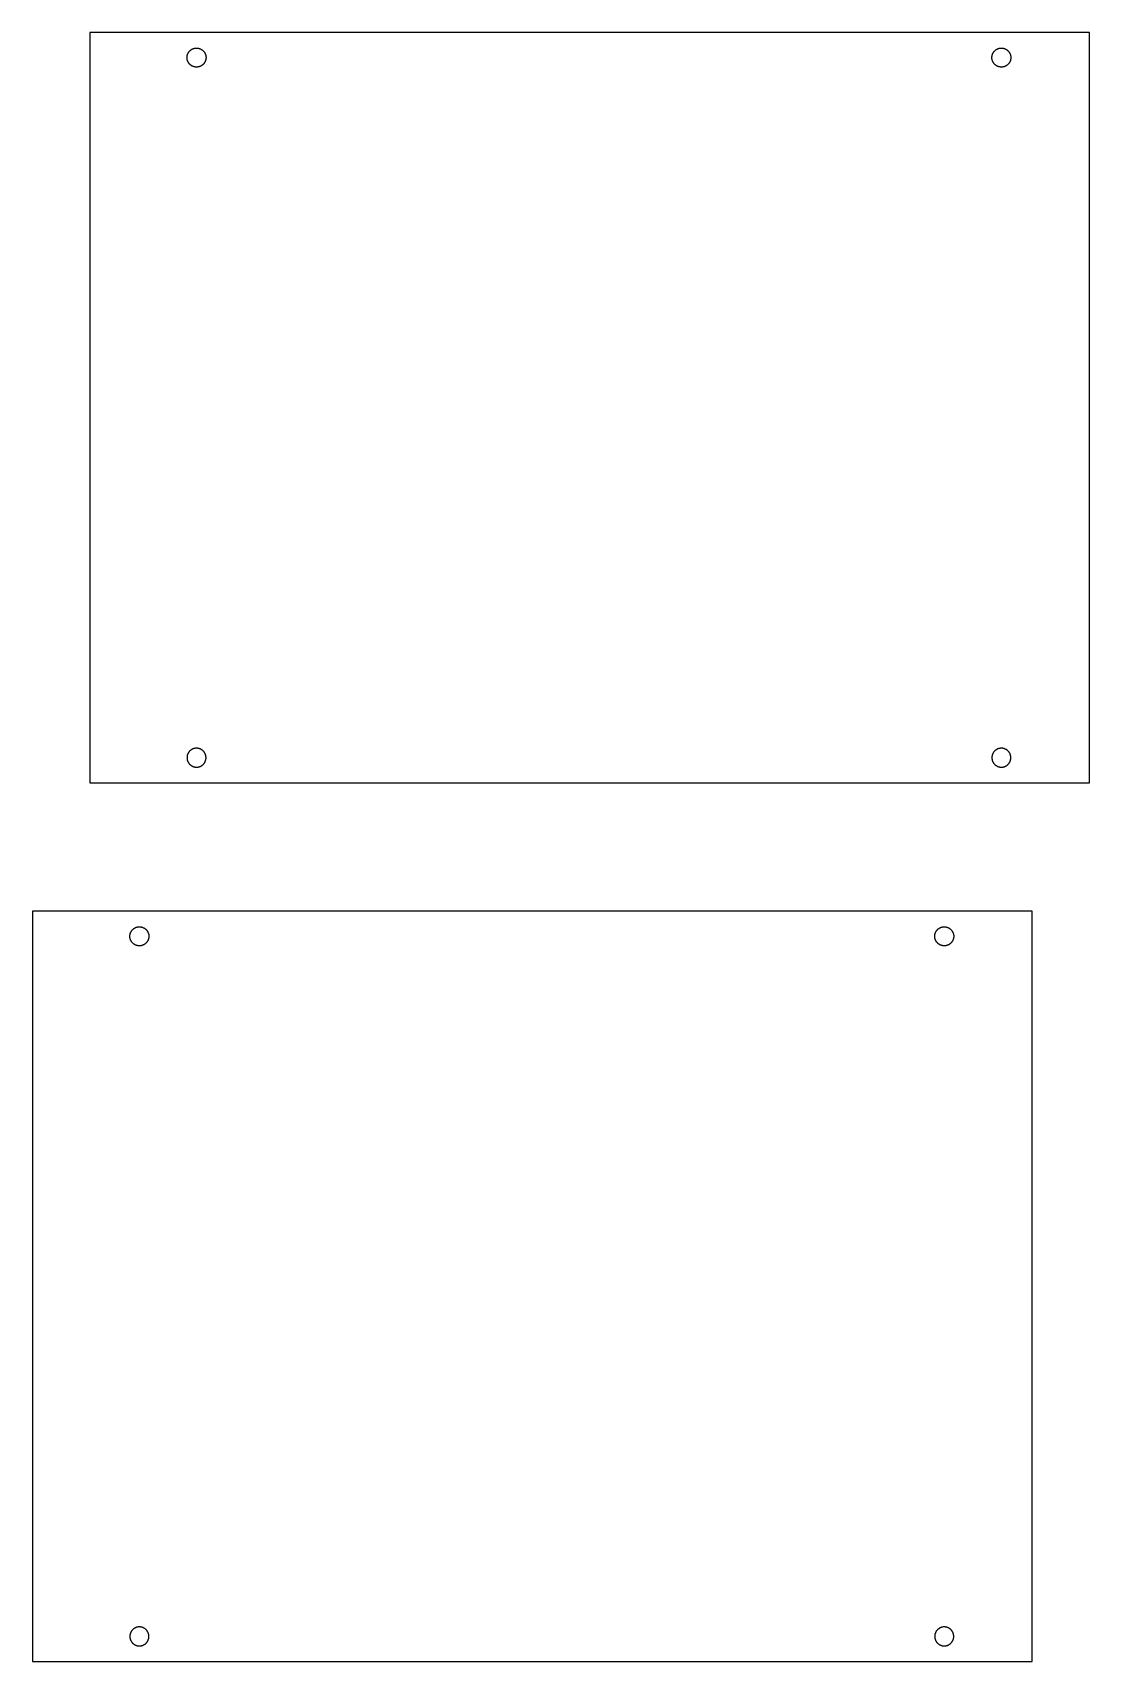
# Model space of a CAD drawing. Header units: inches. Extents: x -27.5 to 18.8, y -5.9 to 29.9.
# Drawn here: x -27.49 to -6.34, y -2.67 to 29.9 of the extents above; entities that cross this region are included whole.
import ezdxf

# ---------------------------------------------------------------- set-up
doc = ezdxf.new("R2010")
doc.units = ezdxf.units.IN
doc.header["$LTSCALE"] = 0.03937
doc.header["$MEASUREMENT"] = 0
doc.layers.add('Default', color=178, linetype='Continuous', true_color=0x000000)

msp = doc.modelspace()

# ---------------------------------------------------------------- linework, layer by layer
at = {"layer": 'Default'}
for points in [[(-26.345, 14.902), (-6.345, 14.902), (-6.345, 29.902), (-26.345, 29.902)], [(-24.018, 29.402), (-24.018, 29.395), (-24.018, 29.389), (-24.019, 29.382), (-24.02, 29.376), (-24.021, 29.369), (-24.022, 29.363), (-24.024, 29.356), (-24.025, 29.35), (-24.027, 29.344), (-24.029, 29.337), (-24.032, 29.331), (-24.034, 29.325), (-24.037, 29.319), (-24.04, 29.313), (-24.043, 29.307), (-24.047, 29.302), (-24.05, 29.296), (-24.054, 29.291), (-24.058, 29.286), (-24.062, 29.28), (-24.066, 29.275), (-24.071, 29.271), (-24.075, 29.266), (-24.08, 29.261), (-24.085, 29.257), (-24.09, 29.253), (-24.095, 29.249), (-24.101, 29.245), (-24.106, 29.241), (-24.112, 29.238), (-24.118, 29.235), (-24.124, 29.232), (-24.13, 29.229), (-24.136, 29.226), (-24.142, 29.224), (-24.148, 29.222), (-24.154, 29.22), (-24.161, 29.218), (-24.167, 29.216), (-24.174, 29.215), (-24.18, 29.214), (-24.187, 29.213), (-24.193, 29.213), (-24.2, 29.212), (-24.206, 29.212), (-24.213, 29.212), (-24.219, 29.212), (-24.226, 29.213), (-24.233, 29.214), (-24.239, 29.215), (-24.246, 29.216), (-24.252, 29.217), (-24.258, 29.219), (-24.265, 29.221), (-24.271, 29.223), (-24.277, 29.225), (-24.283, 29.228), (-24.289, 29.23), (-24.295, 29.233), (-24.301, 29.236), (-24.307, 29.24), (-24.312, 29.243), (-24.318, 29.247), (-24.323, 29.251), (-24.328, 29.255), (-24.333, 29.259), (-24.338, 29.264), (-24.343, 29.268), (-24.347, 29.273), (-24.352, 29.278), (-24.356, 29.283), (-24.36, 29.288), (-24.364, 29.294), (-24.368, 29.299), (-24.371, 29.305), (-24.374, 29.31), (-24.377, 29.316), (-24.38, 29.322), (-24.383, 29.328), (-24.385, 29.334), (-24.388, 29.34), (-24.39, 29.347), (-24.392, 29.353), (-24.393, 29.36), (-24.394, 29.366), (-24.396, 29.372), (-24.397, 29.379), (-24.397, 29.386), (-24.398, 29.392), (-24.398, 29.399), (-24.398, 29.405), (-24.398, 29.412), (-24.397, 29.418), (-24.397, 29.425), (-24.396, 29.432), (-24.394, 29.438), (-24.393, 29.445), (-24.392, 29.451), (-24.39, 29.457), (-24.388, 29.464), (-24.385, 29.47), (-24.383, 29.476), (-24.38, 29.482), (-24.377, 29.488), (-24.374, 29.494), (-24.371, 29.499), (-24.368, 29.505), (-24.364, 29.51), (-24.36, 29.516), (-24.356, 29.521), (-24.352, 29.526), (-24.347, 29.531), (-24.343, 29.536), (-24.338, 29.54), (-24.333, 29.545), (-24.328, 29.549), (-24.323, 29.553), (-24.318, 29.557), (-24.312, 29.561), (-24.307, 29.564), (-24.301, 29.568), (-24.295, 29.571), (-24.289, 29.574), (-24.283, 29.576), (-24.277, 29.579), (-24.271, 29.581), (-24.265, 29.583), (-24.258, 29.585), (-24.252, 29.587), (-24.246, 29.588), (-24.239, 29.589), (-24.233, 29.59), (-24.226, 29.591), (-24.219, 29.592), (-24.213, 29.592), (-24.206, 29.592), (-24.2, 29.592), (-24.193, 29.591), (-24.187, 29.591), (-24.18, 29.59), (-24.174, 29.589), (-24.167, 29.588), (-24.161, 29.586), (-24.154, 29.584), (-24.148, 29.582), (-24.142, 29.58), (-24.136, 29.578), (-24.13, 29.575), (-24.124, 29.572), (-24.118, 29.569), (-24.112, 29.566), (-24.106, 29.563), (-24.101, 29.559), (-24.095, 29.555), (-24.09, 29.551), (-24.085, 29.547), (-24.08, 29.543), (-24.075, 29.538), (-24.071, 29.533), (-24.066, 29.529), (-24.062, 29.524), (-24.058, 29.518), (-24.054, 29.513), (-24.05, 29.508), (-24.047, 29.502), (-24.043, 29.497), (-24.04, 29.491), (-24.037, 29.485), (-24.034, 29.479), (-24.032, 29.473), (-24.029, 29.467), (-24.027, 29.46), (-24.025, 29.454), (-24.024, 29.448), (-24.022, 29.441), (-24.021, 29.435), (-24.02, 29.428), (-24.019, 29.422), (-24.018, 29.415), (-24.018, 29.409)], [(-7.917, 29.402), (-7.917, 29.395), (-7.917, 29.389), (-7.918, 29.382), (-7.918, 29.376), (-7.919, 29.369), (-7.921, 29.363), (-7.922, 29.356), (-7.924, 29.35), (-7.926, 29.344), (-7.928, 29.337), (-7.93, 29.331), (-7.933, 29.325), (-7.936, 29.319), (-7.939, 29.313), (-7.942, 29.307), (-7.945, 29.302), (-7.949, 29.296), (-7.952, 29.291), (-7.956, 29.286), (-7.961, 29.28), (-7.965, 29.275), (-7.969, 29.271), (-7.974, 29.266), (-7.979, 29.261), (-7.984, 29.257), (-7.989, 29.253), (-7.994, 29.249), (-7.999, 29.245), (-8.005, 29.241), (-8.011, 29.238), (-8.016, 29.235), (-8.022, 29.232), (-8.028, 29.229), (-8.034, 29.226), (-8.04, 29.224), (-8.047, 29.222), (-8.053, 29.22), (-8.059, 29.218), (-8.066, 29.216), (-8.072, 29.215), (-8.079, 29.214), (-8.085, 29.213), (-8.092, 29.213), (-8.098, 29.212), (-8.105, 29.212), (-8.111, 29.212), (-8.118, 29.212), (-8.125, 29.213), (-8.131, 29.214), (-8.138, 29.215), (-8.144, 29.216), (-8.151, 29.217), (-8.157, 29.219), (-8.163, 29.221), (-8.17, 29.223), (-8.176, 29.225), (-8.182, 29.228), (-8.188, 29.23), (-8.194, 29.233), (-8.2, 29.236), (-8.205, 29.24), (-8.211, 29.243), (-8.216, 29.247), (-8.222, 29.251), (-8.227, 29.255), (-8.232, 29.259), (-8.237, 29.264), (-8.241, 29.268), (-8.246, 29.273), (-8.25, 29.278), (-8.255, 29.283), (-8.259, 29.288), (-8.263, 29.294), (-8.266, 29.299), (-8.27, 29.305), (-8.273, 29.31), (-8.276, 29.316), (-8.279, 29.322), (-8.282, 29.328), (-8.284, 29.334), (-8.286, 29.34), (-8.288, 29.347), (-8.29, 29.353), (-8.292, 29.36), (-8.293, 29.366), (-8.294, 29.372), (-8.295, 29.379), (-8.296, 29.386), (-8.296, 29.392), (-8.296, 29.399), (-8.296, 29.405), (-8.296, 29.412), (-8.296, 29.418), (-8.295, 29.425), (-8.294, 29.432), (-8.293, 29.438), (-8.292, 29.445), (-8.29, 29.451), (-8.288, 29.457), (-8.286, 29.464), (-8.284, 29.47), (-8.282, 29.476), (-8.279, 29.482), (-8.276, 29.488), (-8.273, 29.494), (-8.27, 29.499), (-8.266, 29.505), (-8.263, 29.51), (-8.259, 29.516), (-8.255, 29.521), (-8.25, 29.526), (-8.246, 29.531), (-8.241, 29.536), (-8.237, 29.54), (-8.232, 29.545), (-8.227, 29.549), (-8.222, 29.553), (-8.216, 29.557), (-8.211, 29.561), (-8.205, 29.564), (-8.2, 29.568), (-8.194, 29.571), (-8.188, 29.574), (-8.182, 29.576), (-8.176, 29.579), (-8.17, 29.581), (-8.163, 29.583), (-8.157, 29.585), (-8.151, 29.587), (-8.144, 29.588), (-8.138, 29.589), (-8.131, 29.59), (-8.125, 29.591), (-8.118, 29.592), (-8.111, 29.592), (-8.105, 29.592), (-8.098, 29.592), (-8.092, 29.591), (-8.085, 29.591), (-8.079, 29.59), (-8.072, 29.589), (-8.066, 29.588), (-8.059, 29.586), (-8.053, 29.584), (-8.047, 29.582), (-8.04, 29.58), (-8.034, 29.578), (-8.028, 29.575), (-8.022, 29.572), (-8.016, 29.569), (-8.011, 29.566), (-8.005, 29.563), (-7.999, 29.559), (-7.994, 29.555), (-7.989, 29.551), (-7.984, 29.547), (-7.979, 29.543), (-7.974, 29.538), (-7.969, 29.533), (-7.965, 29.529), (-7.961, 29.524), (-7.956, 29.518), (-7.952, 29.513), (-7.949, 29.508), (-7.945, 29.502), (-7.942, 29.497), (-7.939, 29.491), (-7.936, 29.485), (-7.933, 29.479), (-7.93, 29.473), (-7.928, 29.467), (-7.926, 29.46), (-7.924, 29.454), (-7.922, 29.448), (-7.921, 29.441), (-7.919, 29.435), (-7.918, 29.428), (-7.918, 29.422), (-7.917, 29.415), (-7.917, 29.409)], [(-24.018, 15.402), (-24.018, 15.409), (-24.018, 15.415), (-24.019, 15.422), (-24.02, 15.428), (-24.021, 15.435), (-24.022, 15.441), (-24.024, 15.448), (-24.025, 15.454), (-24.027, 15.46), (-24.029, 15.467), (-24.032, 15.473), (-24.034, 15.479), (-24.037, 15.485), (-24.04, 15.491), (-24.043, 15.497), (-24.047, 15.502), (-24.05, 15.508), (-24.054, 15.513), (-24.058, 15.518), (-24.062, 15.524), (-24.066, 15.529), (-24.071, 15.533), (-24.075, 15.538), (-24.08, 15.543), (-24.085, 15.547), (-24.09, 15.551), (-24.095, 15.555), (-24.101, 15.559), (-24.106, 15.563), (-24.112, 15.566), (-24.118, 15.569), (-24.124, 15.572), (-24.13, 15.575), (-24.136, 15.578), (-24.142, 15.58), (-24.148, 15.582), (-24.154, 15.584), (-24.161, 15.586), (-24.167, 15.588), (-24.174, 15.589), (-24.18, 15.59), (-24.187, 15.591), (-24.193, 15.591), (-24.2, 15.592), (-24.206, 15.592), (-24.213, 15.592), (-24.219, 15.592), (-24.226, 15.591), (-24.233, 15.59), (-24.239, 15.589), (-24.246, 15.588), (-24.252, 15.587), (-24.258, 15.585), (-24.265, 15.583), (-24.271, 15.581), (-24.277, 15.579), (-24.283, 15.576), (-24.289, 15.574), (-24.295, 15.571), (-24.301, 15.568), (-24.307, 15.564), (-24.312, 15.561), (-24.318, 15.557), (-24.323, 15.553), (-24.328, 15.549), (-24.333, 15.545), (-24.338, 15.54), (-24.343, 15.536), (-24.347, 15.531), (-24.352, 15.526), (-24.356, 15.521), (-24.36, 15.516), (-24.364, 15.51), (-24.368, 15.505), (-24.371, 15.499), (-24.374, 15.494), (-24.377, 15.488), (-24.38, 15.482), (-24.383, 15.476), (-24.385, 15.47), (-24.388, 15.464), (-24.39, 15.457), (-24.392, 15.451), (-24.393, 15.445), (-24.394, 15.438), (-24.396, 15.432), (-24.397, 15.425), (-24.397, 15.418), (-24.398, 15.412), (-24.398, 15.405), (-24.398, 15.399), (-24.398, 15.392), (-24.397, 15.386), (-24.397, 15.379), (-24.396, 15.372), (-24.394, 15.366), (-24.393, 15.36), (-24.392, 15.353), (-24.39, 15.347), (-24.388, 15.34), (-24.385, 15.334), (-24.383, 15.328), (-24.38, 15.322), (-24.377, 15.316), (-24.374, 15.31), (-24.371, 15.305), (-24.368, 15.299), (-24.364, 15.294), (-24.36, 15.288), (-24.356, 15.283), (-24.352, 15.278), (-24.347, 15.273), (-24.343, 15.268), (-24.338, 15.264), (-24.333, 15.259), (-24.328, 15.255), (-24.323, 15.251), (-24.318, 15.247), (-24.312, 15.243), (-24.307, 15.24), (-24.301, 15.236), (-24.295, 15.233), (-24.289, 15.23), (-24.283, 15.228), (-24.277, 15.225), (-24.271, 15.223), (-24.265, 15.221), (-24.258, 15.219), (-24.252, 15.217), (-24.246, 15.216), (-24.239, 15.215), (-24.233, 15.214), (-24.226, 15.213), (-24.219, 15.212), (-24.213, 15.212), (-24.206, 15.212), (-24.2, 15.212), (-24.193, 15.213), (-24.187, 15.213), (-24.18, 15.214), (-24.174, 15.215), (-24.167, 15.216), (-24.161, 15.218), (-24.154, 15.22), (-24.148, 15.222), (-24.142, 15.224), (-24.136, 15.226), (-24.13, 15.229), (-24.124, 15.232), (-24.118, 15.235), (-24.112, 15.238), (-24.106, 15.241), (-24.101, 15.245), (-24.095, 15.249), (-24.09, 15.253), (-24.085, 15.257), (-24.08, 15.261), (-24.075, 15.266), (-24.071, 15.271), (-24.066, 15.275), (-24.062, 15.28), (-24.058, 15.286), (-24.054, 15.291), (-24.05, 15.296), (-24.047, 15.302), (-24.043, 15.307), (-24.04, 15.313), (-24.037, 15.319), (-24.034, 15.325), (-24.032, 15.331), (-24.029, 15.337), (-24.027, 15.344), (-24.025, 15.35), (-24.024, 15.356), (-24.022, 15.363), (-24.021, 15.369), (-24.02, 15.376), (-24.019, 15.382), (-24.018, 15.389), (-24.018, 15.395)], [(-7.917, 15.402), (-7.917, 15.409), (-7.917, 15.415), (-7.918, 15.422), (-7.918, 15.428), (-7.919, 15.435), (-7.921, 15.441), (-7.922, 15.448), (-7.924, 15.454), (-7.926, 15.46), (-7.928, 15.467), (-7.93, 15.473), (-7.933, 15.479), (-7.936, 15.485), (-7.939, 15.491), (-7.942, 15.497), (-7.945, 15.502), (-7.949, 15.508), (-7.952, 15.513), (-7.956, 15.518), (-7.961, 15.524), (-7.965, 15.529), (-7.969, 15.533), (-7.974, 15.538), (-7.979, 15.543), (-7.984, 15.547), (-7.989, 15.551), (-7.994, 15.555), (-7.999, 15.559), (-8.005, 15.563), (-8.011, 15.566), (-8.016, 15.569), (-8.022, 15.572), (-8.028, 15.575), (-8.034, 15.578), (-8.04, 15.58), (-8.047, 15.582), (-8.053, 15.584), (-8.059, 15.586), (-8.066, 15.588), (-8.072, 15.589), (-8.079, 15.59), (-8.085, 15.591), (-8.092, 15.591), (-8.098, 15.592), (-8.105, 15.592), (-8.111, 15.592), (-8.118, 15.592), (-8.125, 15.591), (-8.131, 15.59), (-8.138, 15.589), (-8.144, 15.588), (-8.151, 15.587), (-8.157, 15.585), (-8.163, 15.583), (-8.17, 15.581), (-8.176, 15.579), (-8.182, 15.576), (-8.188, 15.574), (-8.194, 15.571), (-8.2, 15.568), (-8.205, 15.564), (-8.211, 15.561), (-8.216, 15.557), (-8.222, 15.553), (-8.227, 15.549), (-8.232, 15.545), (-8.237, 15.54), (-8.241, 15.536), (-8.246, 15.531), (-8.25, 15.526), (-8.255, 15.521), (-8.259, 15.516), (-8.263, 15.51), (-8.266, 15.505), (-8.27, 15.499), (-8.273, 15.494), (-8.276, 15.488), (-8.279, 15.482), (-8.282, 15.476), (-8.284, 15.47), (-8.286, 15.464), (-8.288, 15.457), (-8.29, 15.451), (-8.292, 15.445), (-8.293, 15.438), (-8.294, 15.432), (-8.295, 15.425), (-8.296, 15.418), (-8.296, 15.412), (-8.296, 15.405), (-8.296, 15.399), (-8.296, 15.392), (-8.296, 15.386), (-8.295, 15.379), (-8.294, 15.372), (-8.293, 15.366), (-8.292, 15.36), (-8.29, 15.353), (-8.288, 15.347), (-8.286, 15.34), (-8.284, 15.334), (-8.282, 15.328), (-8.279, 15.322), (-8.276, 15.316), (-8.273, 15.31), (-8.27, 15.305), (-8.266, 15.299), (-8.263, 15.294), (-8.259, 15.288), (-8.255, 15.283), (-8.25, 15.278), (-8.246, 15.273), (-8.241, 15.268), (-8.237, 15.264), (-8.232, 15.259), (-8.227, 15.255), (-8.222, 15.251), (-8.216, 15.247), (-8.211, 15.243), (-8.205, 15.24), (-8.2, 15.236), (-8.194, 15.233), (-8.188, 15.23), (-8.182, 15.228), (-8.176, 15.225), (-8.17, 15.223), (-8.163, 15.221), (-8.157, 15.219), (-8.151, 15.217), (-8.144, 15.216), (-8.138, 15.215), (-8.131, 15.214), (-8.125, 15.213), (-8.118, 15.212), (-8.111, 15.212), (-8.105, 15.212), (-8.098, 15.212), (-8.092, 15.213), (-8.085, 15.213), (-8.079, 15.214), (-8.072, 15.215), (-8.066, 15.216), (-8.059, 15.218), (-8.053, 15.22), (-8.047, 15.222), (-8.04, 15.224), (-8.034, 15.226), (-8.028, 15.229), (-8.022, 15.232), (-8.016, 15.235), (-8.011, 15.238), (-8.005, 15.241), (-7.999, 15.245), (-7.994, 15.249), (-7.989, 15.253), (-7.984, 15.257), (-7.979, 15.261), (-7.974, 15.266), (-7.969, 15.271), (-7.965, 15.275), (-7.961, 15.28), (-7.956, 15.286), (-7.952, 15.291), (-7.949, 15.296), (-7.945, 15.302), (-7.942, 15.307), (-7.939, 15.313), (-7.936, 15.319), (-7.933, 15.325), (-7.93, 15.331), (-7.928, 15.337), (-7.926, 15.344), (-7.924, 15.35), (-7.922, 15.356), (-7.921, 15.363), (-7.919, 15.369), (-7.918, 15.376), (-7.918, 15.382), (-7.917, 15.389), (-7.917, 15.395)], [(-27.488, -2.67), (-7.488, -2.67), (-7.488, 12.33), (-27.488, 12.33)], [(-25.161, 11.83), (-25.161, 11.824), (-25.161, 11.817), (-25.162, 11.811), (-25.163, 11.804), (-25.164, 11.797), (-25.165, 11.791), (-25.166, 11.785), (-25.168, 11.778), (-25.17, 11.772), (-25.172, 11.766), (-25.175, 11.759), (-25.177, 11.753), (-25.18, 11.747), (-25.183, 11.742), (-25.186, 11.736), (-25.189, 11.73), (-25.193, 11.725), (-25.197, 11.719), (-25.201, 11.714), (-25.205, 11.709), (-25.209, 11.704), (-25.214, 11.699), (-25.218, 11.694), (-25.223, 11.69), (-25.228, 11.685), (-25.233, 11.681), (-25.238, 11.677), (-25.244, 11.673), (-25.249, 11.67), (-25.255, 11.666), (-25.261, 11.663), (-25.266, 11.66), (-25.272, 11.657), (-25.278, 11.655), (-25.285, 11.652), (-25.291, 11.65), (-25.297, 11.648), (-25.304, 11.646), (-25.31, 11.645), (-25.316, 11.643), (-25.323, 11.642), (-25.329, 11.642), (-25.336, 11.641), (-25.343, 11.64), (-25.349, 11.64), (-25.356, 11.64), (-25.362, 11.641), (-25.369, 11.641), (-25.375, 11.642), (-25.382, 11.643), (-25.388, 11.644), (-25.395, 11.645), (-25.401, 11.647), (-25.408, 11.649), (-25.414, 11.651), (-25.42, 11.653), (-25.426, 11.656), (-25.432, 11.659), (-25.438, 11.662), (-25.444, 11.665), (-25.45, 11.668), (-25.455, 11.672), (-25.461, 11.675), (-25.466, 11.679), (-25.471, 11.683), (-25.476, 11.687), (-25.481, 11.692), (-25.486, 11.697), (-25.49, 11.701), (-25.495, 11.706), (-25.499, 11.711), (-25.503, 11.716), (-25.507, 11.722), (-25.51, 11.727), (-25.514, 11.733), (-25.517, 11.739), (-25.52, 11.744), (-25.523, 11.75), (-25.526, 11.756), (-25.528, 11.763), (-25.531, 11.769), (-25.533, 11.775), (-25.534, 11.781), (-25.536, 11.788), (-25.537, 11.794), (-25.539, 11.801), (-25.539, 11.807), (-25.54, 11.814), (-25.541, 11.82), (-25.541, 11.827), (-25.541, 11.834), (-25.541, 11.84), (-25.54, 11.847), (-25.539, 11.853), (-25.539, 11.86), (-25.537, 11.866), (-25.536, 11.873), (-25.534, 11.879), (-25.533, 11.886), (-25.531, 11.892), (-25.528, 11.898), (-25.526, 11.904), (-25.523, 11.91), (-25.52, 11.916), (-25.517, 11.922), (-25.514, 11.928), (-25.51, 11.933), (-25.507, 11.939), (-25.503, 11.944), (-25.499, 11.949), (-25.495, 11.954), (-25.49, 11.959), (-25.486, 11.964), (-25.481, 11.969), (-25.476, 11.973), (-25.471, 11.977), (-25.466, 11.981), (-25.461, 11.985), (-25.455, 11.989), (-25.45, 11.993), (-25.444, 11.996), (-25.438, 11.999), (-25.432, 12.002), (-25.426, 12.005), (-25.42, 12.007), (-25.414, 12.01), (-25.408, 12.012), (-25.401, 12.013), (-25.395, 12.015), (-25.388, 12.017), (-25.382, 12.018), (-25.375, 12.019), (-25.369, 12.019), (-25.362, 12.02), (-25.356, 12.02), (-25.349, 12.02), (-25.343, 12.02), (-25.336, 12.02), (-25.329, 12.019), (-25.323, 12.018), (-25.316, 12.017), (-25.31, 12.016), (-25.304, 12.014), (-25.297, 12.013), (-25.291, 12.011), (-25.285, 12.008), (-25.278, 12.006), (-25.272, 12.003), (-25.266, 12.001), (-25.261, 11.998), (-25.255, 11.994), (-25.249, 11.991), (-25.244, 11.987), (-25.238, 11.983), (-25.233, 11.979), (-25.228, 11.975), (-25.223, 11.971), (-25.218, 11.966), (-25.214, 11.962), (-25.209, 11.957), (-25.205, 11.952), (-25.201, 11.947), (-25.197, 11.941), (-25.193, 11.936), (-25.189, 11.93), (-25.186, 11.925), (-25.183, 11.919), (-25.18, 11.913), (-25.177, 11.907), (-25.175, 11.901), (-25.172, 11.895), (-25.17, 11.889), (-25.168, 11.882), (-25.166, 11.876), (-25.165, 11.87), (-25.164, 11.863), (-25.163, 11.857), (-25.162, 11.85), (-25.161, 11.843), (-25.161, 11.837)], [(-9.059, 11.83), (-9.06, 11.824), (-9.06, 11.817), (-9.06, 11.811), (-9.061, 11.804), (-9.062, 11.797), (-9.064, 11.791), (-9.065, 11.785), (-9.067, 11.778), (-9.069, 11.772), (-9.071, 11.766), (-9.073, 11.759), (-9.076, 11.753), (-9.078, 11.747), (-9.081, 11.742), (-9.085, 11.736), (-9.088, 11.73), (-9.092, 11.725), (-9.095, 11.719), (-9.099, 11.714), (-9.103, 11.709), (-9.108, 11.704), (-9.112, 11.699), (-9.117, 11.694), (-9.122, 11.69), (-9.127, 11.685), (-9.132, 11.681), (-9.137, 11.677), (-9.142, 11.673), (-9.148, 11.67), (-9.153, 11.666), (-9.159, 11.663), (-9.165, 11.66), (-9.171, 11.657), (-9.177, 11.655), (-9.183, 11.652), (-9.189, 11.65), (-9.196, 11.648), (-9.202, 11.646), (-9.209, 11.645), (-9.215, 11.643), (-9.221, 11.642), (-9.228, 11.642), (-9.235, 11.641), (-9.241, 11.64), (-9.248, 11.64), (-9.254, 11.64), (-9.261, 11.641), (-9.268, 11.641), (-9.274, 11.642), (-9.281, 11.643), (-9.287, 11.644), (-9.294, 11.645), (-9.3, 11.647), (-9.306, 11.649), (-9.312, 11.651), (-9.319, 11.653), (-9.325, 11.656), (-9.331, 11.659), (-9.337, 11.662), (-9.342, 11.665), (-9.348, 11.668), (-9.354, 11.672), (-9.359, 11.675), (-9.365, 11.679), (-9.37, 11.683), (-9.375, 11.687), (-9.38, 11.692), (-9.384, 11.697), (-9.389, 11.701), (-9.393, 11.706), (-9.398, 11.711), (-9.402, 11.716), (-9.405, 11.722), (-9.409, 11.727), (-9.413, 11.733), (-9.416, 11.739), (-9.419, 11.744), (-9.422, 11.75), (-9.424, 11.756), (-9.427, 11.763), (-9.429, 11.769), (-9.431, 11.775), (-9.433, 11.781), (-9.435, 11.788), (-9.436, 11.794), (-9.437, 11.801), (-9.438, 11.807), (-9.439, 11.814), (-9.439, 11.82), (-9.439, 11.827), (-9.439, 11.834), (-9.439, 11.84), (-9.439, 11.847), (-9.438, 11.853), (-9.437, 11.86), (-9.436, 11.866), (-9.435, 11.873), (-9.433, 11.879), (-9.431, 11.886), (-9.429, 11.892), (-9.427, 11.898), (-9.424, 11.904), (-9.422, 11.91), (-9.419, 11.916), (-9.416, 11.922), (-9.413, 11.928), (-9.409, 11.933), (-9.405, 11.939), (-9.402, 11.944), (-9.398, 11.949), (-9.393, 11.954), (-9.389, 11.959), (-9.384, 11.964), (-9.38, 11.969), (-9.375, 11.973), (-9.37, 11.977), (-9.365, 11.981), (-9.359, 11.985), (-9.354, 11.989), (-9.348, 11.993), (-9.342, 11.996), (-9.337, 11.999), (-9.331, 12.002), (-9.325, 12.005), (-9.319, 12.007), (-9.312, 12.01), (-9.306, 12.012), (-9.3, 12.013), (-9.294, 12.015), (-9.287, 12.017), (-9.281, 12.018), (-9.274, 12.019), (-9.268, 12.019), (-9.261, 12.02), (-9.254, 12.02), (-9.248, 12.02), (-9.241, 12.02), (-9.235, 12.02), (-9.228, 12.019), (-9.221, 12.018), (-9.215, 12.017), (-9.209, 12.016), (-9.202, 12.014), (-9.196, 12.013), (-9.189, 12.011), (-9.183, 12.008), (-9.177, 12.006), (-9.171, 12.003), (-9.165, 12.001), (-9.159, 11.998), (-9.153, 11.994), (-9.148, 11.991), (-9.142, 11.987), (-9.137, 11.983), (-9.132, 11.979), (-9.127, 11.975), (-9.122, 11.971), (-9.117, 11.966), (-9.112, 11.962), (-9.108, 11.957), (-9.103, 11.952), (-9.099, 11.947), (-9.095, 11.941), (-9.092, 11.936), (-9.088, 11.93), (-9.085, 11.925), (-9.081, 11.919), (-9.078, 11.913), (-9.076, 11.907), (-9.073, 11.901), (-9.071, 11.895), (-9.069, 11.889), (-9.067, 11.882), (-9.065, 11.876), (-9.064, 11.87), (-9.062, 11.863), (-9.061, 11.857), (-9.06, 11.85), (-9.06, 11.843), (-9.06, 11.837)], [(-25.161, -2.17), (-25.161, -2.163), (-25.161, -2.157), (-25.162, -2.15), (-25.163, -2.143), (-25.164, -2.137), (-25.165, -2.13), (-25.166, -2.124), (-25.168, -2.118), (-25.17, -2.111), (-25.172, -2.105), (-25.175, -2.099), (-25.177, -2.093), (-25.18, -2.087), (-25.183, -2.081), (-25.186, -2.075), (-25.189, -2.07), (-25.193, -2.064), (-25.197, -2.059), (-25.201, -2.053), (-25.205, -2.048), (-25.209, -2.043), (-25.214, -2.038), (-25.218, -2.034), (-25.223, -2.029), (-25.228, -2.025), (-25.233, -2.021), (-25.238, -2.017), (-25.244, -2.013), (-25.249, -2.009), (-25.255, -2.006), (-25.261, -2.002), (-25.266, -1.999), (-25.272, -1.997), (-25.278, -1.994), (-25.285, -1.992), (-25.291, -1.989), (-25.297, -1.987), (-25.304, -1.986), (-25.31, -1.984), (-25.316, -1.983), (-25.323, -1.982), (-25.329, -1.981), (-25.336, -1.98), (-25.343, -1.98), (-25.349, -1.98), (-25.356, -1.98), (-25.362, -1.98), (-25.369, -1.981), (-25.375, -1.981), (-25.382, -1.982), (-25.388, -1.983), (-25.395, -1.985), (-25.401, -1.987), (-25.408, -1.988), (-25.414, -1.99), (-25.42, -1.993), (-25.426, -1.995), (-25.432, -1.998), (-25.438, -2.001), (-25.444, -2.004), (-25.45, -2.007), (-25.455, -2.011), (-25.461, -2.015), (-25.466, -2.019), (-25.471, -2.023), (-25.476, -2.027), (-25.481, -2.031), (-25.486, -2.036), (-25.49, -2.041), (-25.495, -2.046), (-25.499, -2.051), (-25.503, -2.056), (-25.507, -2.061), (-25.51, -2.067), (-25.514, -2.072), (-25.517, -2.078), (-25.52, -2.084), (-25.523, -2.09), (-25.526, -2.096), (-25.528, -2.102), (-25.531, -2.108), (-25.533, -2.114), (-25.534, -2.121), (-25.536, -2.127), (-25.537, -2.134), (-25.539, -2.14), (-25.539, -2.147), (-25.54, -2.153), (-25.541, -2.16), (-25.541, -2.166), (-25.541, -2.173), (-25.541, -2.18), (-25.54, -2.186), (-25.539, -2.193), (-25.539, -2.199), (-25.537, -2.206), (-25.536, -2.212), (-25.534, -2.219), (-25.533, -2.225), (-25.531, -2.231), (-25.528, -2.237), (-25.526, -2.244), (-25.523, -2.25), (-25.52, -2.256), (-25.517, -2.261), (-25.514, -2.267), (-25.51, -2.273), (-25.507, -2.278), (-25.503, -2.284), (-25.499, -2.289), (-25.495, -2.294), (-25.49, -2.299), (-25.486, -2.303), (-25.481, -2.308), (-25.476, -2.313), (-25.471, -2.317), (-25.466, -2.321), (-25.461, -2.325), (-25.455, -2.328), (-25.45, -2.332), (-25.444, -2.335), (-25.438, -2.338), (-25.432, -2.341), (-25.426, -2.344), (-25.42, -2.347), (-25.414, -2.349), (-25.408, -2.351), (-25.401, -2.353), (-25.395, -2.355), (-25.388, -2.356), (-25.382, -2.357), (-25.375, -2.358), (-25.369, -2.359), (-25.362, -2.359), (-25.356, -2.36), (-25.349, -2.36), (-25.343, -2.36), (-25.336, -2.359), (-25.329, -2.358), (-25.323, -2.358), (-25.316, -2.357), (-25.31, -2.355), (-25.304, -2.354), (-25.297, -2.352), (-25.291, -2.35), (-25.285, -2.348), (-25.278, -2.345), (-25.272, -2.343), (-25.266, -2.34), (-25.261, -2.337), (-25.255, -2.334), (-25.249, -2.33), (-25.244, -2.327), (-25.238, -2.323), (-25.233, -2.319), (-25.228, -2.315), (-25.223, -2.31), (-25.218, -2.306), (-25.214, -2.301), (-25.209, -2.296), (-25.205, -2.291), (-25.201, -2.286), (-25.197, -2.281), (-25.193, -2.275), (-25.189, -2.27), (-25.186, -2.264), (-25.183, -2.258), (-25.18, -2.253), (-25.177, -2.247), (-25.175, -2.241), (-25.172, -2.234), (-25.17, -2.228), (-25.168, -2.222), (-25.166, -2.215), (-25.165, -2.209), (-25.164, -2.203), (-25.163, -2.196), (-25.162, -2.189), (-25.161, -2.183), (-25.161, -2.176)], [(-9.059, -2.17), (-9.06, -2.163), (-9.06, -2.157), (-9.06, -2.15), (-9.061, -2.143), (-9.062, -2.137), (-9.064, -2.13), (-9.065, -2.124), (-9.067, -2.118), (-9.069, -2.111), (-9.071, -2.105), (-9.073, -2.099), (-9.076, -2.093), (-9.078, -2.087), (-9.081, -2.081), (-9.085, -2.075), (-9.088, -2.07), (-9.092, -2.064), (-9.095, -2.059), (-9.099, -2.053), (-9.103, -2.048), (-9.108, -2.043), (-9.112, -2.038), (-9.117, -2.034), (-9.122, -2.029), (-9.127, -2.025), (-9.132, -2.021), (-9.137, -2.017), (-9.142, -2.013), (-9.148, -2.009), (-9.153, -2.006), (-9.159, -2.002), (-9.165, -1.999), (-9.171, -1.997), (-9.177, -1.994), (-9.183, -1.992), (-9.189, -1.989), (-9.196, -1.987), (-9.202, -1.986), (-9.209, -1.984), (-9.215, -1.983), (-9.221, -1.982), (-9.228, -1.981), (-9.235, -1.98), (-9.241, -1.98), (-9.248, -1.98), (-9.254, -1.98), (-9.261, -1.98), (-9.268, -1.981), (-9.274, -1.981), (-9.281, -1.982), (-9.287, -1.983), (-9.294, -1.985), (-9.3, -1.987), (-9.306, -1.988), (-9.312, -1.99), (-9.319, -1.993), (-9.325, -1.995), (-9.331, -1.998), (-9.337, -2.001), (-9.342, -2.004), (-9.348, -2.007), (-9.354, -2.011), (-9.359, -2.015), (-9.365, -2.019), (-9.37, -2.023), (-9.375, -2.027), (-9.38, -2.031), (-9.384, -2.036), (-9.389, -2.041), (-9.393, -2.046), (-9.398, -2.051), (-9.402, -2.056), (-9.405, -2.061), (-9.409, -2.067), (-9.413, -2.072), (-9.416, -2.078), (-9.419, -2.084), (-9.422, -2.09), (-9.424, -2.096), (-9.427, -2.102), (-9.429, -2.108), (-9.431, -2.114), (-9.433, -2.121), (-9.435, -2.127), (-9.436, -2.134), (-9.437, -2.14), (-9.438, -2.147), (-9.439, -2.153), (-9.439, -2.16), (-9.439, -2.166), (-9.439, -2.173), (-9.439, -2.18), (-9.439, -2.186), (-9.438, -2.193), (-9.437, -2.199), (-9.436, -2.206), (-9.435, -2.212), (-9.433, -2.219), (-9.431, -2.225), (-9.429, -2.231), (-9.427, -2.237), (-9.424, -2.244), (-9.422, -2.25), (-9.419, -2.256), (-9.416, -2.261), (-9.413, -2.267), (-9.409, -2.273), (-9.405, -2.278), (-9.402, -2.284), (-9.398, -2.289), (-9.393, -2.294), (-9.389, -2.299), (-9.384, -2.303), (-9.38, -2.308), (-9.375, -2.313), (-9.37, -2.317), (-9.365, -2.321), (-9.359, -2.325), (-9.354, -2.328), (-9.348, -2.332), (-9.342, -2.335), (-9.337, -2.338), (-9.331, -2.341), (-9.325, -2.344), (-9.319, -2.347), (-9.312, -2.349), (-9.306, -2.351), (-9.3, -2.353), (-9.294, -2.355), (-9.287, -2.356), (-9.281, -2.357), (-9.274, -2.358), (-9.268, -2.359), (-9.261, -2.359), (-9.254, -2.36), (-9.248, -2.36), (-9.241, -2.36), (-9.235, -2.359), (-9.228, -2.358), (-9.221, -2.358), (-9.215, -2.357), (-9.209, -2.355), (-9.202, -2.354), (-9.196, -2.352), (-9.189, -2.35), (-9.183, -2.348), (-9.177, -2.345), (-9.171, -2.343), (-9.165, -2.34), (-9.159, -2.337), (-9.153, -2.334), (-9.148, -2.33), (-9.142, -2.327), (-9.137, -2.323), (-9.132, -2.319), (-9.127, -2.315), (-9.122, -2.31), (-9.117, -2.306), (-9.112, -2.301), (-9.108, -2.296), (-9.103, -2.291), (-9.099, -2.286), (-9.095, -2.281), (-9.092, -2.275), (-9.088, -2.27), (-9.085, -2.264), (-9.081, -2.258), (-9.078, -2.253), (-9.076, -2.247), (-9.073, -2.241), (-9.071, -2.234), (-9.069, -2.228), (-9.067, -2.222), (-9.065, -2.215), (-9.064, -2.209), (-9.062, -2.203), (-9.061, -2.196), (-9.06, -2.189), (-9.06, -2.183), (-9.06, -2.176)]]:
    msp.add_lwpolyline(points, close=True, dxfattribs=at)

doc.saveas('drawing.dxf')
